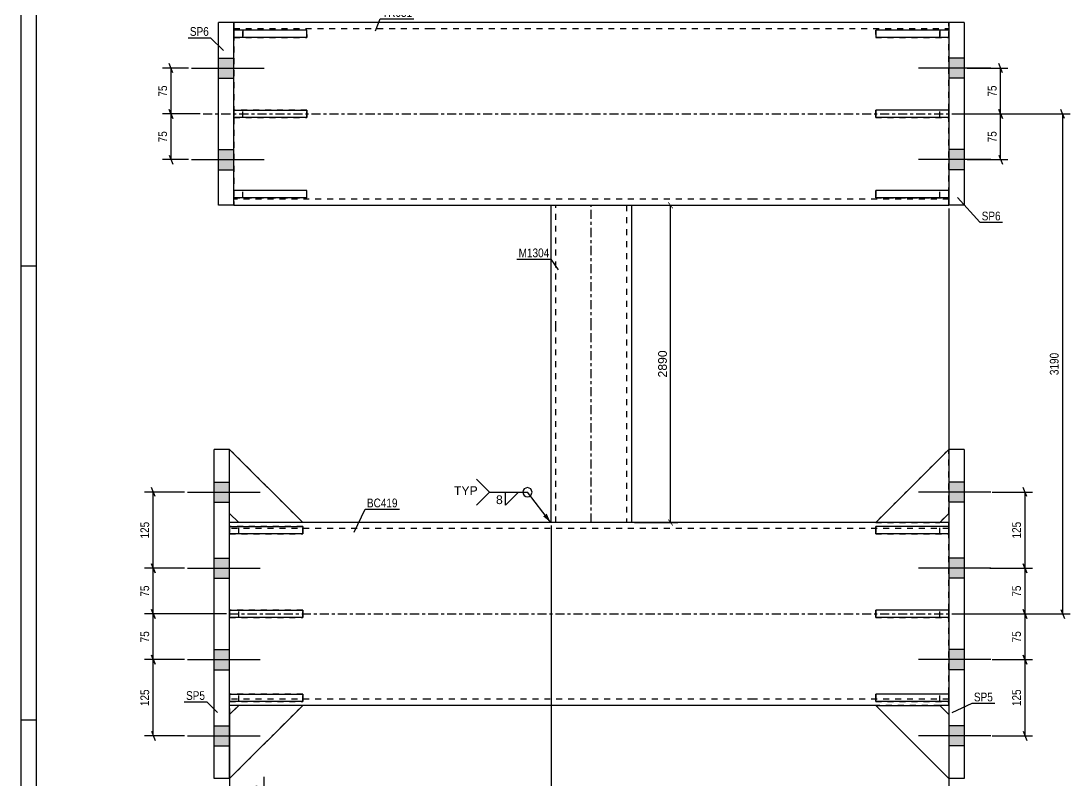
# Model space of a CAD drawing. Header units: millimetres. Extents: x 0 to 841, y 0 to 594.
# Drawn here: x 0 to 344.1, y 129.4 to 378.5 of the extents above; entities that cross this region are included whole.
import ezdxf

# ---------------------------------------------------------------- set-up
doc = ezdxf.new("R2010")
doc.units = ezdxf.units.MM
doc.linetypes.add('DXK_LINE_DOT2', pattern=[3.9198, 1.9599, -1.9599])
doc.linetypes.add('DXK_LINE_DOT3', pattern=[5.9187, 2.979, -0.9799, 0.9799, -0.9799])
doc.styles.add('Arial', font='ARIAL.TTF', dxfattribs={"height": 0.2})
doc.styles.add('Arial Narrow', font='ARIALN.TTF', dxfattribs={"height": 0.2})

# ---------------------------------------------------------------- blocks, each defined once
blk = doc.blocks.new('Unknown-122566842-1134')
at = {"color": 5, "linetype": 'Continuous'}
for p, q in [((0, 594), (0, 0)), ((5, 589), (5, 5)), ((5, 298), (0, 298)), ((5, 149), (0, 149))]:
    blk.add_line(p, q, dxfattribs=at)
blk = doc.blocks.new('Part-122566842-2838 - 2769')
at = {"color": 2, "linetype": 'Continuous'}
for p, q in [((309.39, 377.98), (304.39, 377.98)), ((304.39, 377.98), (304.39, 317.98)), ((309.39, 377.98), (309.39, 317.98)), ((309.39, 317.98), (304.39, 317.98))]:
    blk.add_line(p, q, dxfattribs=at)
blk = doc.blocks.new('Part-122566842-2773 - 2769')
at = {"color": 7, "linetype": 'DXK_LINE_DOT2'}
for p, q in [((93.79, 349.18), (69.79, 349.18)), ((69.79, 349.18), (69.79, 346.78)), ((72.79, 346.78), (72.79, 349.18)), ((93.79, 346.78), (93.79, 349.18)), ((69.79, 346.78), (93.79, 346.78))]:
    blk.add_line(p, q, dxfattribs=at)
blk = doc.blocks.new('Part-122566842-2771 - 2769')
at = {"color": 2, "linetype": 'Continuous'}
for p, q in [((93.79, 375.48), (69.79, 375.48)), ((69.79, 375.48), (69.79, 373.08)), ((93.79, 373.99), (93.79, 375.48)), ((93.79, 373.08), (69.79, 373.08)), ((93.79, 373.98), (93.79, 373.08))]:
    blk.add_line(p, q, dxfattribs=at)
at = {"color": 7, "linetype": 'DXK_LINE_DOT2'}
for p, q in [((72.79, 373.08), (72.79, 375.48)), ((93.79, 373.99), (93.79, 373.98))]:
    blk.add_line(p, q, dxfattribs=at)
blk = doc.blocks.new('Part-122566842-2843 - 2769')
at = {"color": 2, "linetype": 'Continuous'}
for p, q in [((309.39, 237.88), (304.39, 237.88)), ((304.39, 237.88), (304.39, 129.88)), ((309.39, 237.88), (309.39, 129.88)), ((309.39, 129.88), (304.39, 129.88))]:
    blk.add_line(p, q, dxfattribs=at)
blk = doc.blocks.new('Part-122566842-2780 - 2769')
at = {"color": 2, "linetype": 'Continuous'}
for p, q in [((133.79, 377.98), (69.79, 377.98)), ((240.29, 377.98), (133.89, 377.98)), ((304.39, 377.98), (240.39, 377.98)), ((69.79, 317.98), (133.79, 317.98)), ((133.89, 317.98), (240.29, 317.98)), ((240.39, 317.98), (304.39, 317.98))]:
    blk.add_line(p, q, dxfattribs=at)
at = {"color": 7, "linetype": 'DXK_LINE_DOT2'}
for p, q in [((69.79, 377.98), (69.79, 317.98)), ((69.79, 375.98), (133.79, 375.98)), ((133.89, 375.98), (240.29, 375.98)), ((240.39, 375.98), (304.39, 375.98)), ((304.39, 317.98), (304.39, 377.98)), ((133.79, 319.98), (69.79, 319.98)), ((240.29, 319.98), (133.89, 319.98)), ((304.39, 319.98), (240.39, 319.98))]:
    blk.add_line(p, q, dxfattribs=at)
at = {"color": 7, "linetype": 'DXK_LINE_DOT3'}
for p, q in [((59.79, 347.98), (133.79, 347.98)), ((133.89, 347.98), (240.29, 347.98)), ((240.39, 347.98), (314.39, 347.98))]:
    blk.add_line(p, q, dxfattribs=at)
blk = doc.blocks.new('Part-122566842-2772 - 2769')
at = {"color": 2, "linetype": 'Continuous'}
for p, q in [((69.79, 320.48), (69.79, 322.88)), ((93.79, 322.88), (69.79, 322.88)), ((93.79, 320.48), (69.79, 320.48)), ((93.79, 321.98), (93.79, 322.88)), ((93.79, 320.48), (93.79, 321.97))]:
    blk.add_line(p, q, dxfattribs=at)
at = {"color": 7, "linetype": 'DXK_LINE_DOT2'}
for p, q in [((72.79, 320.48), (72.79, 322.88)), ((93.79, 321.97), (93.79, 321.98))]:
    blk.add_line(p, q, dxfattribs=at)
blk = doc.blocks.new('Part-122566842-2774 - 2769')
at = {"color": 7, "linetype": 'DXK_LINE_DOT2'}
for p, q in [((93.79, 375.48), (69.79, 375.48)), ((69.79, 375.48), (69.79, 373.08)), ((72.79, 375.48), (72.79, 373.08)), ((93.79, 373.08), (93.79, 375.48)), ((69.79, 373.08), (93.79, 373.08))]:
    blk.add_line(p, q, dxfattribs=at)
blk = doc.blocks.new('Part-122566842-2775 - 2769')
at = {"color": 7, "linetype": 'DXK_LINE_DOT2'}
for p, q in [((93.79, 322.88), (69.79, 322.88)), ((69.79, 322.88), (69.79, 320.48)), ((69.79, 320.48), (93.79, 320.48)), ((72.79, 320.48), (72.79, 322.88)), ((93.79, 320.48), (93.79, 322.88))]:
    blk.add_line(p, q, dxfattribs=at)
blk = doc.blocks.new('Part-122566842-2855 - 2769')
at = {"color": 7, "linetype": 'DXK_LINE_DOT2'}
for p, q in [((304.39, 237.88), (280.39, 213.88)), ((304.39, 216.88), (304.39, 237.88)), ((301.39, 213.88), (304.39, 216.88)), ((280.39, 213.88), (301.39, 213.88))]:
    blk.add_line(p, q, dxfattribs=at)
blk = doc.blocks.new('Part-122566842-2785 - 2769')
at = {"color": 2, "linetype": 'Continuous'}
for p, q in [((71.44, 213.88), (68.43, 213.88)), ((133.79, 213.88), (92.44, 213.88)), ((240.29, 213.88), (133.89, 213.88)), ((280.39, 213.88), (240.39, 213.88)), ((304.39, 213.88), (301.39, 213.88)), ((71.44, 153.88), (68.43, 153.88)), ((133.79, 153.88), (92.44, 153.88)), ((240.29, 153.88), (133.89, 153.88)), ((280.39, 153.88), (240.39, 153.88)), ((304.39, 153.88), (301.39, 153.88))]:
    blk.add_line(p, q, dxfattribs=at)
at = {"color": 7, "linetype": 'DXK_LINE_DOT2'}
for p, q in [((68.43, 153.88), (68.43, 213.88)), ((92.44, 213.88), (71.44, 213.88)), ((301.39, 213.88), (280.39, 213.88)), ((304.39, 153.88), (304.39, 213.88)), ((133.79, 211.88), (68.43, 211.88)), ((240.29, 211.88), (133.89, 211.88)), ((304.39, 211.88), (240.39, 211.88)), ((133.79, 155.88), (68.43, 155.88)), ((240.29, 155.88), (133.89, 155.88)), ((304.39, 155.88), (240.39, 155.88)), ((92.44, 153.88), (71.44, 153.88)), ((301.39, 153.88), (280.39, 153.88))]:
    blk.add_line(p, q, dxfattribs=at)
at = {"color": 7, "linetype": 'DXK_LINE_DOT3'}
for p, q in [((68.43, 183.88), (133.79, 183.88)), ((133.89, 183.88), (240.29, 183.88)), ((240.39, 183.88), (304.39, 183.88))]:
    blk.add_line(p, q, dxfattribs=at)
blk = doc.blocks.new('Part-122566842-2857 - 2769')
at = {"color": 7, "linetype": 'DXK_LINE_DOT2'}
for p, q in [((71.44, 153.88), (68.44, 150.88)), ((68.44, 129.88), (92.44, 153.88)), ((92.44, 153.88), (71.44, 153.88)), ((68.44, 150.88), (68.44, 129.88))]:
    blk.add_line(p, q, dxfattribs=at)
blk = doc.blocks.new('Bolt-122566842-2786 - 2769')
at = {"linetype": 'Continuous'}
for points in [[(304.39, 227.18), (304.39, 220.58), (309.39, 220.58), (309.39, 227.18)], [(304.39, 227.18), (304.39, 220.58), (309.39, 220.58), (309.39, 227.18)], [(304.39, 227.18), (304.39, 220.58), (309.39, 220.58), (309.39, 227.18)], [(304.39, 202.18), (304.39, 195.58), (309.39, 195.58), (309.39, 202.18)], [(304.39, 202.18), (304.39, 195.58), (309.39, 195.58), (309.39, 202.18)], [(304.39, 172.18), (304.39, 165.58), (309.39, 165.58), (309.39, 172.18)], [(304.39, 172.18), (304.39, 165.58), (309.39, 165.58), (309.39, 172.18)], [(304.39, 147.18), (304.39, 140.58), (309.39, 140.58), (309.39, 147.18)], [(304.39, 147.18), (304.39, 140.58), (309.39, 140.58), (309.39, 147.18)], [(304.39, 147.18), (304.39, 140.58), (309.39, 140.58), (309.39, 147.18)]]:
    blk.add_hatch(color=1, dxfattribs=at).paths.add_polyline_path(points)
at = {"color": 1, "linetype": 'Continuous'}
for p, q in [((309.39, 227.18), (304.39, 227.18)), ((309.39, 227.18), (304.39, 227.18)), ((309.39, 227.18), (304.39, 227.18)), ((318.19, 223.88), (294.39, 223.88)), ((318.19, 223.88), (294.39, 223.88)), ((318.19, 223.88), (294.39, 223.88)), ((309.39, 220.58), (304.39, 220.58)), ((309.39, 220.58), (304.39, 220.58)), ((309.39, 220.58), (304.39, 220.58)), ((309.39, 202.18), (304.39, 202.18)), ((309.39, 202.18), (304.39, 202.18)), ((318.19, 198.88), (294.39, 198.88)), ((318.19, 198.88), (294.39, 198.88)), ((309.39, 195.58), (304.39, 195.58)), ((309.39, 195.58), (304.39, 195.58)), ((309.39, 172.18), (304.39, 172.18)), ((309.39, 172.18), (304.39, 172.18)), ((318.19, 168.88), (294.39, 168.88)), ((318.19, 168.88), (294.39, 168.88)), ((309.39, 165.58), (304.39, 165.58)), ((309.39, 165.58), (304.39, 165.58)), ((309.39, 147.18), (304.39, 147.18)), ((309.39, 147.18), (304.39, 147.18)), ((309.39, 147.18), (304.39, 147.18)), ((318.19, 143.88), (294.39, 143.88)), ((318.19, 143.88), (294.39, 143.88)), ((318.19, 143.88), (294.39, 143.88)), ((309.39, 140.58), (304.39, 140.58)), ((309.39, 140.58), (304.39, 140.58)), ((309.39, 140.58), (304.39, 140.58))]:
    blk.add_line(p, q, dxfattribs=at)
blk = doc.blocks.new('Part-122566842-2852 - 2769')
at = {"color": 7, "linetype": 'DXK_LINE_DOT2'}
for p, q in [((304.39, 157.58), (280.39, 157.58)), ((280.39, 157.58), (280.39, 155.18)), ((280.39, 155.18), (304.39, 155.18)), ((301.39, 155.18), (301.39, 157.58)), ((304.39, 155.18), (304.39, 157.58))]:
    blk.add_line(p, q, dxfattribs=at)
blk = doc.blocks.new('Bolt-122566842-2787 - 2769')
at = {"linetype": 'Continuous'}
for points in [[(304.39, 366.28), (304.39, 359.68), (309.39, 359.68), (309.39, 366.28)], [(304.39, 366.28), (304.39, 359.68), (309.39, 359.68), (309.39, 366.28)], [(304.39, 336.28), (304.39, 329.68), (309.39, 329.68), (309.39, 336.28)], [(304.39, 336.28), (304.39, 329.68), (309.39, 329.68), (309.39, 336.28)]]:
    blk.add_hatch(color=1, dxfattribs=at).paths.add_polyline_path(points)
at = {"color": 1, "linetype": 'Continuous'}
for p, q in [((309.39, 366.28), (304.39, 366.28)), ((309.39, 366.28), (304.39, 366.28)), ((318.19, 362.98), (294.39, 362.98)), ((318.19, 362.98), (294.39, 362.98)), ((309.39, 359.68), (304.39, 359.68)), ((309.39, 359.68), (304.39, 359.68)), ((309.39, 336.28), (304.39, 336.28)), ((309.39, 336.28), (304.39, 336.28)), ((318.19, 332.98), (294.39, 332.98)), ((318.19, 332.98), (294.39, 332.98)), ((309.39, 329.68), (304.39, 329.68)), ((309.39, 329.68), (304.39, 329.68))]:
    blk.add_line(p, q, dxfattribs=at)
blk = doc.blocks.new('Part-122566842-2851 - 2769')
at = {"color": 7, "linetype": 'DXK_LINE_DOT2'}
for p, q in [((304.39, 212.58), (280.39, 212.58)), ((280.39, 212.58), (280.39, 210.18)), ((280.39, 210.18), (304.39, 210.18)), ((301.39, 210.18), (301.39, 212.58)), ((304.39, 210.18), (304.39, 212.58))]:
    blk.add_line(p, q, dxfattribs=at)
blk = doc.blocks.new('Bolt-122566842-2788 - 2769')
at = {"linetype": 'Continuous'}
for points in [[(63.43, 227.18), (63.43, 220.58), (68.43, 220.58), (68.43, 227.18)], [(63.43, 227.18), (63.43, 220.58), (68.43, 220.58), (68.43, 227.18)], [(63.43, 227.18), (63.43, 220.58), (68.43, 220.58), (68.43, 227.18)], [(63.43, 202.18), (63.43, 195.58), (68.43, 195.58), (68.43, 202.18)], [(63.43, 202.18), (63.43, 195.58), (68.43, 195.58), (68.43, 202.18)], [(63.43, 172.18), (63.43, 165.58), (68.43, 165.58), (68.43, 172.18)], [(63.43, 172.18), (63.43, 165.58), (68.43, 165.58), (68.43, 172.18)], [(63.43, 147.18), (63.43, 140.58), (68.43, 140.58), (68.43, 147.18)], [(63.43, 147.18), (63.43, 140.58), (68.43, 140.58), (68.43, 147.18)], [(63.43, 147.18), (63.43, 140.58), (68.43, 140.58), (68.43, 147.18)]]:
    blk.add_hatch(color=1, dxfattribs=at).paths.add_polyline_path(points)
at = {"color": 1, "linetype": 'Continuous'}
for p, q in [((63.43, 227.18), (68.43, 227.18)), ((63.43, 227.18), (68.43, 227.18)), ((63.43, 227.18), (68.43, 227.18)), ((54.63, 223.88), (78.43, 223.88)), ((54.63, 223.88), (78.43, 223.88)), ((54.63, 223.88), (78.43, 223.88)), ((63.43, 220.58), (68.43, 220.58)), ((63.43, 220.58), (68.43, 220.58)), ((63.43, 220.58), (68.43, 220.58)), ((63.43, 202.18), (68.43, 202.18)), ((63.43, 202.18), (68.43, 202.18)), ((54.63, 198.88), (78.43, 198.88)), ((54.63, 198.88), (78.43, 198.88)), ((63.43, 195.58), (68.43, 195.58)), ((63.43, 195.58), (68.43, 195.58)), ((63.43, 172.18), (68.43, 172.18)), ((63.43, 172.18), (68.43, 172.18)), ((54.63, 168.88), (78.43, 168.88)), ((54.63, 168.88), (78.43, 168.88)), ((63.43, 165.58), (68.43, 165.58)), ((63.43, 165.58), (68.43, 165.58)), ((63.43, 147.18), (68.43, 147.18)), ((63.43, 147.18), (68.43, 147.18)), ((63.43, 147.18), (68.43, 147.18)), ((54.63, 143.88), (78.43, 143.88)), ((54.63, 143.88), (78.43, 143.88)), ((54.63, 143.88), (78.43, 143.88)), ((63.43, 140.58), (68.43, 140.58)), ((63.43, 140.58), (68.43, 140.58)), ((63.43, 140.58), (68.43, 140.58))]:
    blk.add_line(p, q, dxfattribs=at)
blk = doc.blocks.new('Bolt-122566842-2789 - 2769')
at = {"linetype": 'Continuous'}
for points in [[(64.79, 366.28), (64.79, 359.68), (69.79, 359.68), (69.79, 366.28)], [(64.79, 366.28), (64.79, 359.68), (69.79, 359.68), (69.79, 366.28)], [(64.79, 336.28), (64.79, 329.68), (69.79, 329.68), (69.79, 336.28)], [(64.79, 336.28), (64.79, 329.68), (69.79, 329.68), (69.79, 336.28)]]:
    blk.add_hatch(color=1, dxfattribs=at).paths.add_polyline_path(points)
at = {"color": 1, "linetype": 'Continuous'}
for p, q in [((64.79, 366.28), (69.79, 366.28)), ((64.79, 366.28), (69.79, 366.28)), ((55.99, 362.98), (79.79, 362.98)), ((55.99, 362.98), (79.79, 362.98)), ((64.79, 359.68), (69.79, 359.68)), ((64.79, 359.68), (69.79, 359.68)), ((64.79, 336.28), (69.79, 336.28)), ((64.79, 336.28), (69.79, 336.28)), ((55.99, 332.98), (79.79, 332.98)), ((55.99, 332.98), (79.79, 332.98)), ((64.79, 329.68), (69.79, 329.68)), ((64.79, 329.68), (69.79, 329.68))]:
    blk.add_line(p, q, dxfattribs=at)
blk = doc.blocks.new('Part-122566842-2848 - 2769')
at = {"color": 2, "linetype": 'Continuous'}
for p, q in [((173.89, 277.98), (173.89, 317.98)), ((200.29, 317.98), (200.29, 277.98)), ((173.89, 213.88), (173.89, 277.88)), ((200.29, 277.88), (200.29, 213.88))]:
    blk.add_line(p, q, dxfattribs=at)
at = {"color": 7, "linetype": 'DXK_LINE_DOT2'}
for p, q in [((173.89, 317.98), (200.29, 317.98)), ((175.49, 277.98), (175.49, 317.98)), ((198.69, 317.98), (198.69, 277.98)), ((175.49, 213.88), (175.49, 277.88)), ((198.69, 277.88), (198.69, 213.88)), ((200.29, 213.88), (173.89, 213.88))]:
    blk.add_line(p, q, dxfattribs=at)
at = {"color": 7, "linetype": 'DXK_LINE_DOT3'}
for p, q in [((187.09, 277.98), (187.09, 317.98)), ((187.09, 213.88), (187.09, 277.88))]:
    blk.add_line(p, q, dxfattribs=at)
blk = doc.blocks.new('Part-122566842-2817 - 2769')
at = {"color": 7, "linetype": 'DXK_LINE_DOT2'}
for p, q in [((92.44, 157.58), (68.44, 157.58)), ((68.44, 157.58), (68.44, 155.18)), ((68.44, 155.18), (92.44, 155.18)), ((71.44, 155.18), (71.44, 157.58)), ((92.44, 155.18), (92.44, 157.58))]:
    blk.add_line(p, q, dxfattribs=at)
blk = doc.blocks.new('Part-122566842-2810 - 2769')
at = {"color": 2, "linetype": 'Continuous'}
for p, q in [((69.79, 346.78), (69.79, 349.18)), ((69.79, 349.18), (93.79, 349.18)), ((93.79, 349.18), (93.79, 346.78)), ((93.79, 346.78), (69.79, 346.78))]:
    blk.add_line(p, q, dxfattribs=at)
at = {"color": 7, "linetype": 'DXK_LINE_DOT2'}
blk.add_line((72.79, 346.78), (72.79, 349.18), dxfattribs=at)
blk = doc.blocks.new('Part-122566842-2811 - 2769')
at = {"color": 7, "linetype": 'DXK_LINE_DOT2'}
for p, q in [((304.39, 322.88), (280.39, 322.88)), ((280.39, 322.88), (280.39, 320.48)), ((280.39, 320.48), (304.39, 320.48)), ((301.39, 320.48), (301.39, 322.88)), ((304.39, 320.48), (304.39, 322.88))]:
    blk.add_line(p, q, dxfattribs=at)
blk = doc.blocks.new('Part-122566842-2812 - 2769')
at = {"color": 7, "linetype": 'DXK_LINE_DOT2'}
for p, q in [((304.39, 375.48), (280.39, 375.48)), ((280.39, 375.48), (280.39, 373.08)), ((301.39, 375.48), (301.39, 373.08)), ((304.39, 373.08), (304.39, 375.48)), ((280.39, 373.08), (304.39, 373.08))]:
    blk.add_line(p, q, dxfattribs=at)
blk = doc.blocks.new('Part-122566842-2813 - 2769')
at = {"color": 7, "linetype": 'DXK_LINE_DOT2'}
for p, q in [((304.39, 349.18), (280.39, 349.18)), ((280.39, 349.18), (280.39, 346.78)), ((301.39, 346.78), (301.39, 349.18)), ((304.39, 346.78), (304.39, 349.18)), ((280.39, 346.78), (304.39, 346.78))]:
    blk.add_line(p, q, dxfattribs=at)
blk = doc.blocks.new('Part-122566842-2821 - 2769')
at = {"color": 2, "linetype": 'Continuous'}
for p, q in [((68.44, 210.18), (68.44, 212.58)), ((68.44, 212.58), (92.44, 212.58)), ((92.44, 210.18), (68.44, 210.18)), ((92.44, 212.58), (92.44, 210.18))]:
    blk.add_line(p, q, dxfattribs=at)
at = {"color": 7, "linetype": 'DXK_LINE_DOT2'}
blk.add_line((71.44, 210.18), (71.44, 212.58), dxfattribs=at)
blk = doc.blocks.new('Part-122566842-2814 - 2769')
at = {"color": 2, "linetype": 'Continuous'}
for p, q in [((280.39, 321.98), (280.39, 322.88)), ((304.39, 322.88), (280.39, 322.88)), ((280.39, 320.48), (280.39, 321.97)), ((304.39, 320.48), (280.39, 320.48)), ((304.39, 320.48), (304.39, 322.88))]:
    blk.add_line(p, q, dxfattribs=at)
at = {"color": 7, "linetype": 'DXK_LINE_DOT2'}
for p, q in [((280.39, 321.97), (280.39, 321.98)), ((301.39, 320.48), (301.39, 322.88)), ((304.39, 322.88), (304.39, 322.88)), ((304.39, 322.88), (304.39, 322.88)), ((304.39, 320.48), (304.39, 320.48)), ((304.39, 320.48), (304.39, 320.48))]:
    blk.add_line(p, q, dxfattribs=at)
blk = doc.blocks.new('Part-122566842-2815 - 2769')
at = {"color": 2, "linetype": 'Continuous'}
for p, q in [((280.39, 373.99), (280.39, 375.48)), ((304.39, 375.48), (280.39, 375.48)), ((304.39, 375.48), (304.39, 373.08)), ((280.39, 373.98), (280.39, 373.08)), ((304.39, 373.08), (280.39, 373.08))]:
    blk.add_line(p, q, dxfattribs=at)
at = {"color": 7, "linetype": 'DXK_LINE_DOT2'}
for p, q in [((301.39, 373.08), (301.39, 375.48)), ((304.39, 375.48), (304.39, 375.48)), ((304.39, 375.48), (304.39, 375.48)), ((280.39, 373.99), (280.39, 373.98)), ((304.39, 373.08), (304.39, 373.08)), ((304.39, 373.08), (304.39, 373.08))]:
    blk.add_line(p, q, dxfattribs=at)
blk = doc.blocks.new('Part-122566842-2816 - 2769')
at = {"color": 2, "linetype": 'Continuous'}
for p, q in [((280.39, 346.78), (280.39, 349.18)), ((304.39, 349.18), (280.39, 349.18)), ((304.39, 346.78), (304.39, 349.18)), ((304.39, 346.78), (280.39, 346.78))]:
    blk.add_line(p, q, dxfattribs=at)
at = {"color": 7, "linetype": 'DXK_LINE_DOT2'}
for p, q in [((301.39, 346.78), (301.39, 349.18)), ((304.39, 349.18), (304.39, 349.18)), ((304.39, 349.18), (304.39, 349.18)), ((304.39, 346.78), (304.39, 346.78)), ((304.39, 346.78), (304.39, 346.78))]:
    blk.add_line(p, q, dxfattribs=at)
blk = doc.blocks.new('Part-122566842-2818 - 2769')
at = {"color": 7, "linetype": 'DXK_LINE_DOT2'}
for p, q in [((92.44, 212.58), (68.44, 212.58)), ((68.44, 212.58), (68.44, 210.18)), ((68.44, 210.18), (92.44, 210.18)), ((71.44, 210.18), (71.44, 212.58)), ((92.44, 210.18), (92.44, 212.58))]:
    blk.add_line(p, q, dxfattribs=at)
blk = doc.blocks.new('Part-122566842-2819 - 2769')
at = {"color": 7, "linetype": 'DXK_LINE_DOT2'}
for p, q in [((92.44, 185.08), (68.44, 185.08)), ((68.44, 185.08), (68.44, 182.68)), ((68.44, 182.68), (92.44, 182.68)), ((71.44, 182.68), (71.44, 185.08)), ((92.44, 182.68), (92.44, 185.08))]:
    blk.add_line(p, q, dxfattribs=at)
blk = doc.blocks.new('Part-122566842-2820 - 2769')
at = {"color": 2, "linetype": 'Continuous'}
for p, q in [((68.44, 155.18), (68.44, 157.58)), ((68.44, 157.58), (92.44, 157.58)), ((92.44, 155.18), (68.44, 155.18)), ((92.44, 157.58), (92.44, 155.18))]:
    blk.add_line(p, q, dxfattribs=at)
at = {"color": 7, "linetype": 'DXK_LINE_DOT2'}
blk.add_line((71.44, 155.18), (71.44, 157.58), dxfattribs=at)
blk = doc.blocks.new('Part-122566842-2822 - 2769')
at = {"color": 2, "linetype": 'Continuous'}
for p, q in [((280.39, 210.18), (280.39, 212.58)), ((304.39, 212.58), (280.39, 212.58)), ((304.39, 210.18), (280.39, 210.18)), ((304.39, 210.18), (304.39, 212.58))]:
    blk.add_line(p, q, dxfattribs=at)
at = {"color": 7, "linetype": 'DXK_LINE_DOT2'}
for p, q in [((301.39, 210.18), (301.39, 212.58)), ((304.39, 212.58), (304.39, 212.58)), ((304.39, 212.58), (304.39, 212.58)), ((304.39, 210.18), (304.39, 210.18)), ((304.39, 210.18), (304.39, 210.18))]:
    blk.add_line(p, q, dxfattribs=at)
blk = doc.blocks.new('Part-122566842-2823 - 2769')
at = {"color": 2, "linetype": 'Continuous'}
for p, q in [((280.39, 182.68), (280.39, 185.08)), ((304.39, 185.08), (280.39, 185.08)), ((304.39, 182.68), (280.39, 182.68)), ((304.39, 182.68), (304.39, 185.08))]:
    blk.add_line(p, q, dxfattribs=at)
at = {"color": 7, "linetype": 'DXK_LINE_DOT2'}
for p, q in [((301.39, 182.68), (301.39, 185.08)), ((304.39, 185.08), (304.39, 185.08)), ((304.39, 185.08), (304.39, 185.08)), ((304.39, 182.68), (304.39, 182.68)), ((304.39, 182.68), (304.39, 182.68))]:
    blk.add_line(p, q, dxfattribs=at)
blk = doc.blocks.new('Part-122566842-2828 - 2769')
at = {"color": 2, "linetype": 'Continuous'}
for p, q in [((64.79, 317.98), (64.79, 377.98)), ((69.79, 377.98), (64.79, 377.98)), ((69.79, 317.98), (69.79, 377.98)), ((69.79, 317.98), (64.79, 317.98))]:
    blk.add_line(p, q, dxfattribs=at)
blk = doc.blocks.new('Part-122566842-2833 - 2769')
at = {"color": 2, "linetype": 'Continuous'}
for p, q in [((63.43, 129.88), (63.43, 237.88)), ((68.43, 237.88), (63.43, 237.88)), ((68.43, 129.88), (68.43, 237.88)), ((68.43, 129.88), (63.43, 129.88))]:
    blk.add_line(p, q, dxfattribs=at)
blk = doc.blocks.new('Part-122566842-2849 - 2769')
at = {"color": 2, "linetype": 'Continuous'}
for p, q in [((280.39, 155.18), (280.39, 157.58)), ((304.39, 157.58), (280.39, 157.58)), ((304.39, 155.18), (280.39, 155.18)), ((304.39, 155.18), (304.39, 157.58))]:
    blk.add_line(p, q, dxfattribs=at)
at = {"color": 7, "linetype": 'DXK_LINE_DOT2'}
for p, q in [((301.39, 155.18), (301.39, 157.58)), ((304.39, 157.58), (304.39, 157.58)), ((304.39, 157.58), (304.39, 157.58)), ((304.39, 155.18), (304.39, 155.18)), ((304.39, 155.18), (304.39, 155.18))]:
    blk.add_line(p, q, dxfattribs=at)
blk = doc.blocks.new('Part-122566842-2850 - 2769')
at = {"color": 7, "linetype": 'DXK_LINE_DOT2'}
for p, q in [((304.39, 185.08), (280.39, 185.08)), ((280.39, 185.08), (280.39, 182.68)), ((280.39, 182.68), (304.39, 182.68)), ((301.39, 182.68), (301.39, 185.08)), ((304.39, 182.68), (304.39, 185.08))]:
    blk.add_line(p, q, dxfattribs=at)
blk = doc.blocks.new('Part-122566842-2853 - 2769')
at = {"color": 7, "linetype": 'DXK_LINE_DOT2'}
for p, q in [((280.39, 153.88), (301.39, 153.88)), ((304.39, 129.88), (280.39, 153.88)), ((301.39, 153.88), (304.39, 150.88)), ((304.39, 150.88), (304.39, 129.88))]:
    blk.add_line(p, q, dxfattribs=at)
blk = doc.blocks.new('Part-122566842-2854 - 2769')
at = {"color": 2, "linetype": 'Continuous'}
for p, q in [((280.39, 153.88), (301.39, 153.88)), ((304.39, 129.88), (280.39, 153.88)), ((301.39, 153.88), (304.39, 150.88))]:
    blk.add_line(p, q, dxfattribs=at)
at = {"color": 7, "linetype": 'DXK_LINE_DOT2'}
for p, q in [((304.39, 150.88), (304.39, 150.88)), ((304.39, 150.88), (304.39, 129.88)), ((304.39, 129.88), (304.39, 129.88))]:
    blk.add_line(p, q, dxfattribs=at)
blk = doc.blocks.new('Part-122566842-2856 - 2769')
at = {"color": 2, "linetype": 'Continuous'}
for p, q in [((304.39, 237.88), (280.39, 213.88)), ((304.39, 216.88), (301.39, 213.88)), ((301.39, 213.88), (280.39, 213.88))]:
    blk.add_line(p, q, dxfattribs=at)
at = {"color": 7, "linetype": 'DXK_LINE_DOT2'}
for p, q in [((304.39, 216.88), (304.39, 237.88)), ((304.39, 237.88), (304.39, 237.88)), ((304.39, 237.88), (304.39, 237.88)), ((304.39, 216.88), (304.39, 216.88)), ((304.39, 216.88), (304.39, 216.88))]:
    blk.add_line(p, q, dxfattribs=at)
blk = doc.blocks.new('Part-122566842-2858 - 2769')
at = {"color": 2, "linetype": 'Continuous'}
for p, q in [((71.44, 153.88), (68.44, 150.88)), ((68.44, 129.88), (92.44, 153.88)), ((92.44, 153.88), (71.44, 153.88)), ((68.44, 150.88), (68.44, 129.88))]:
    blk.add_line(p, q, dxfattribs=at)
blk = doc.blocks.new('Part-122566842-2859 - 2769')
at = {"color": 7, "linetype": 'DXK_LINE_DOT2'}
for p, q in [((68.44, 216.88), (68.44, 237.88)), ((68.44, 237.88), (92.44, 213.88)), ((71.44, 213.88), (68.44, 216.88)), ((92.44, 213.88), (71.44, 213.88))]:
    blk.add_line(p, q, dxfattribs=at)
blk = doc.blocks.new('Part-122566842-2860 - 2769')
at = {"color": 2, "linetype": 'Continuous'}
for p, q in [((68.44, 216.88), (68.44, 237.88)), ((68.44, 237.88), (92.44, 213.88)), ((71.44, 213.88), (68.44, 216.88)), ((92.44, 213.88), (71.44, 213.88))]:
    blk.add_line(p, q, dxfattribs=at)
blk = doc.blocks.new('Part-122566842-2861 - 2769')
at = {"color": 2, "linetype": 'Continuous'}
for p, q in [((68.44, 182.68), (68.44, 185.08)), ((68.44, 185.08), (92.44, 185.08)), ((92.44, 182.68), (68.44, 182.68)), ((92.44, 185.08), (92.44, 182.68))]:
    blk.add_line(p, q, dxfattribs=at)
at = {"color": 7, "linetype": 'DXK_LINE_DOT2'}
blk.add_line((71.44, 182.68), (71.44, 185.08), dxfattribs=at)
blk = doc.blocks.new('StraightDimension-122566842-5399 - 2769')
at = {"color": 7, "linetype": 'Continuous'}
for p, q in [((318.56, 223.88), (331.79, 223.88)), ((329.99, 222.38), (328.79, 225.38)), ((329.39, 198.88), (329.39, 223.88)), ((328.79, 200.38), (329.99, 197.38)), ((317.87, 198.88), (331.79, 198.88))]:
    blk.add_line(p, q, dxfattribs=at)
at = {"color": 0}
blk.add_wipeout([(328.64, 214.72), (324.44, 214.72), (324.44, 208.04), (328.64, 208.04)], dxfattribs=at)
at = {"color": 3, "style": 'Arial Narrow'}
blk.add_text('125', height=2.863, rotation=90.0002, dxfattribs=at).set_placement((328.04, 208.64))
blk = doc.blocks.new('StraightDimension-122566842-3124 - 2769')
at = {"color": 7, "linetype": 'Continuous'}
for p, q in [((305.39, 347.98), (344.14, 347.98)), ((342.34, 346.48), (341.14, 349.48)), ((341.74, 183.88), (341.74, 347.98)), ((305.39, 183.88), (344.14, 183.88)), ((341.14, 185.38), (342.34, 182.38))]:
    blk.add_line(p, q, dxfattribs=at)
at = {"color": 0}
blk.add_wipeout([(340.99, 270.18), (336.79, 270.18), (336.79, 261.67), (340.99, 261.67)], dxfattribs=at)
at = {"color": 3, "style": 'Arial Narrow'}
blk.add_text('3190', height=2.863, rotation=90.0002, dxfattribs=at).set_placement((340.39, 262.27))
blk = doc.blocks.new('StraightDimension-122566842-3114 - 2769')
at = {"color": 7, "linetype": 'Continuous'}
for p, q in [((305.39, 347.98), (323.79, 347.98)), ((321.99, 346.48), (320.79, 349.48)), ((321.39, 332.98), (321.39, 347.98)), ((320.79, 334.48), (321.99, 331.48)), ((310.39, 332.98), (323.79, 332.98))]:
    blk.add_line(p, q, dxfattribs=at)
at = {"color": 0}
blk.add_wipeout([(320.64, 342.91), (316.44, 342.91), (316.44, 338.05), (320.64, 338.05)], dxfattribs=at)
at = {"color": 3, "style": 'Arial Narrow'}
blk.add_text('75', height=2.863, rotation=90.0002, dxfattribs=at).set_placement((320.04, 338.65))
blk = doc.blocks.new('StraightDimension-122566842-3105 - 2769')
at = {"color": 7, "linetype": 'Continuous'}
for p, q in [((310.39, 362.98), (323.79, 362.98)), ((321.99, 361.48), (320.79, 364.48)), ((321.39, 347.98), (321.39, 362.98)), ((305.39, 347.98), (323.79, 347.98)), ((320.79, 349.48), (321.99, 346.48))]:
    blk.add_line(p, q, dxfattribs=at)
at = {"color": 0}
blk.add_wipeout([(320.64, 357.91), (316.44, 357.91), (316.44, 353.05), (320.64, 353.05)], dxfattribs=at)
at = {"color": 3, "style": 'Arial Narrow'}
blk.add_text('75', height=2.863, rotation=90.0002, dxfattribs=at).set_placement((320.04, 353.65))
blk = doc.blocks.new('StraightDimension-122566842-3033 - 2769')
at = {"linetype": 'Continuous'}
for points in [[(212.26, 318.88), (212.41, 319.08), (213.91, 317.08), (213.76, 316.88)], [(213.91, 212.98), (213.76, 212.78), (212.26, 214.78), (212.41, 214.98)]]:
    blk.add_hatch(color=7, dxfattribs=at).paths.add_polyline_path(points)
at = {"color": 7, "linetype": 'Continuous'}
for p, q in [((205.29, 317.98), (215.48, 317.98)), ((213.08, 213.88), (213.08, 317.98)), ((201.29, 213.88), (215.48, 213.88))]:
    blk.add_line(p, q, dxfattribs=at)
at = {"color": 0}
blk.add_wipeout([(212.48, 270.98), (208.28, 270.98), (208.28, 260.88), (212.48, 260.88)], dxfattribs=at)
at = {"color": 3, "style": 'Arial'}
blk.add_text('2890', height=2.865, rotation=90.0002, dxfattribs=at).set_placement((211.88, 261.48))
blk = doc.blocks.new('StraightDimension-122566842-4727 - 2769')
at = {"color": 7, "linetype": 'Continuous'}
for p, q in [((304.39, 316.98), (304.39, 104.87)), ((173.89, 212.88), (173.89, 104.87)), ((175.39, 112.67), (172.39, 111.47)), ((173.89, 112.07), (304.39, 112.07)), ((302.89, 111.47), (305.89, 112.67))]:
    blk.add_line(p, q, dxfattribs=at)
at = {"color": 0}
blk.add_wipeout([(242.69, 112.82), (242.69, 116.32), (235.59, 116.32), (235.59, 112.82)], dxfattribs=at)
at = {"color": 0, "linetype": 'Continuous'}
blk.add_wipeout([(303.89, 111.47), (300.39, 111.47), (300.39, 104.37), (303.89, 104.37)], dxfattribs=at)
at = {"color": 3, "style": 'Arial Narrow'}
blk.add_text('2403', height=2.386, dxfattribs=at).set_placement((236.09, 113.32))
at = {"color": 3, "linetype": 'Continuous', "style": 'Arial Narrow'}
blk.add_text('4675', height=2.386, rotation=90.0002, dxfattribs=at).set_placement((303.39, 104.87))
blk = doc.blocks.new('StraightDimension-122566842-4728 - 2769')
at = {"color": 7, "linetype": 'Continuous'}
for p, q in [((173.89, 212.88), (173.89, 104.87)), ((68.44, 152.88), (68.44, 109.44)), ((69.94, 112.67), (66.94, 111.47)), ((68.44, 112.07), (173.89, 112.07)), ((172.39, 111.47), (175.39, 112.67))]:
    blk.add_line(p, q, dxfattribs=at)
at = {"color": 0}
blk.add_wipeout([(124.71, 112.82), (124.71, 116.32), (117.62, 116.32), (117.62, 112.82)], dxfattribs=at)
at = {"color": 0, "linetype": 'Continuous'}
for points in [[(67.94, 111.47), (64.44, 111.47), (64.44, 108.94), (67.94, 108.94)], [(173.39, 111.47), (169.89, 111.47), (169.89, 104.37), (173.39, 104.37)]]:
    blk.add_wipeout(points, dxfattribs=at)
at = {"color": 3, "style": 'Arial Narrow'}
blk.add_text('2271', height=2.386, dxfattribs=at).set_placement((118.12, 113.32))
at = {"color": 3, "linetype": 'Continuous', "style": 'Arial Narrow'}
for s, height, p in [('0', 2.39, (67.44, 109.44)), ('2271', 2.386, (172.89, 104.87))]:
    blk.add_text(s, height=height, rotation=90.0002, dxfattribs=at).set_placement(p)
blk = doc.blocks.new('StraightDimension-122566842-5019 - 2769')
at = {"color": 7, "linetype": 'Continuous'}
for p, q in [((53.63, 223.88), (40.53, 223.88)), ((43.98, 222.38), (42.78, 225.38)), ((43.38, 198.88), (43.38, 223.88)), ((42.78, 200.38), (43.98, 197.38)), ((53.63, 198.88), (40.53, 198.88))]:
    blk.add_line(p, q, dxfattribs=at)
at = {"color": 0}
blk.add_wipeout([(42.63, 214.72), (38.43, 214.72), (38.43, 208.04), (42.63, 208.04)], dxfattribs=at)
at = {"color": 3, "style": 'Arial Narrow'}
blk.add_text('125', height=2.863, rotation=90.0002, dxfattribs=at).set_placement((42.03, 208.64))
blk = doc.blocks.new('StraightDimension-122566842-5020 - 2769')
at = {"color": 7, "linetype": 'Continuous'}
for p, q in [((43.98, 197.38), (42.78, 200.38)), ((53.63, 198.88), (40.53, 198.88)), ((43.38, 183.88), (43.38, 198.88)), ((67.44, 183.88), (40.53, 183.88)), ((42.78, 185.38), (43.98, 182.38))]:
    blk.add_line(p, q, dxfattribs=at)
at = {"color": 0}
blk.add_wipeout([(42.63, 193.81), (38.43, 193.81), (38.43, 188.95), (42.63, 188.95)], dxfattribs=at)
at = {"color": 3, "style": 'Arial Narrow'}
blk.add_text('75', height=2.863, rotation=90.0002, dxfattribs=at).set_placement((42.03, 189.55))
blk = doc.blocks.new('StraightDimension-122566842-5021 - 2769')
at = {"color": 7, "linetype": 'Continuous'}
for p, q in [((67.44, 183.88), (40.53, 183.88)), ((43.98, 182.38), (42.78, 185.38)), ((43.38, 168.88), (43.38, 183.88)), ((53.63, 168.88), (40.53, 168.88)), ((42.78, 170.38), (43.98, 167.38))]:
    blk.add_line(p, q, dxfattribs=at)
at = {"color": 0}
blk.add_wipeout([(42.63, 178.81), (38.43, 178.81), (38.43, 173.95), (42.63, 173.95)], dxfattribs=at)
at = {"color": 3, "style": 'Arial Narrow'}
blk.add_text('75', height=2.863, rotation=90.0002, dxfattribs=at).set_placement((42.03, 174.55))
blk = doc.blocks.new('StraightDimension-122566842-5022 - 2769')
at = {"color": 7, "linetype": 'Continuous'}
for p, q in [((53.63, 168.88), (40.53, 168.88)), ((43.98, 167.38), (42.78, 170.38)), ((43.38, 143.88), (43.38, 168.88)), ((42.78, 145.38), (43.98, 142.38)), ((53.63, 143.88), (40.53, 143.88))]:
    blk.add_line(p, q, dxfattribs=at)
at = {"color": 0}
blk.add_wipeout([(42.63, 159.72), (38.43, 159.72), (38.43, 153.04), (42.63, 153.04)], dxfattribs=at)
at = {"color": 3, "style": 'Arial Narrow'}
blk.add_text('125', height=2.863, rotation=90.0002, dxfattribs=at).set_placement((42.03, 153.64))
blk = doc.blocks.new('StraightDimension-122566842-5400 - 2769')
at = {"color": 7, "linetype": 'Continuous'}
for p, q in [((329.99, 197.38), (328.79, 200.38)), ((317.87, 198.88), (331.79, 198.88)), ((329.39, 183.88), (329.39, 198.88)), ((305.39, 183.88), (331.79, 183.88)), ((328.79, 185.38), (329.99, 182.38))]:
    blk.add_line(p, q, dxfattribs=at)
at = {"color": 0}
blk.add_wipeout([(328.64, 193.81), (324.44, 193.81), (324.44, 188.95), (328.64, 188.95)], dxfattribs=at)
at = {"color": 3, "style": 'Arial Narrow'}
blk.add_text('75', height=2.863, rotation=90.0002, dxfattribs=at).set_placement((328.04, 189.55))
blk = doc.blocks.new('StraightDimension-122566842-5401 - 2769')
at = {"color": 7, "linetype": 'Continuous'}
for p, q in [((305.39, 183.88), (331.79, 183.88)), ((329.99, 182.38), (328.79, 185.38)), ((329.39, 168.88), (329.39, 183.88)), ((318.59, 168.88), (331.79, 168.88)), ((328.79, 170.38), (329.99, 167.38))]:
    blk.add_line(p, q, dxfattribs=at)
at = {"color": 0}
blk.add_wipeout([(328.64, 178.81), (324.44, 178.81), (324.44, 173.95), (328.64, 173.95)], dxfattribs=at)
at = {"color": 3, "style": 'Arial Narrow'}
blk.add_text('75', height=2.863, rotation=90.0002, dxfattribs=at).set_placement((328.04, 174.55))
blk = doc.blocks.new('StraightDimension-122566842-5402 - 2769')
at = {"color": 7, "linetype": 'Continuous'}
for p, q in [((318.59, 168.88), (331.79, 168.88)), ((329.99, 167.38), (328.79, 170.38)), ((329.39, 143.88), (329.39, 168.88)), ((328.79, 145.38), (329.99, 142.38)), ((318.64, 143.88), (331.79, 143.88))]:
    blk.add_line(p, q, dxfattribs=at)
at = {"color": 0}
blk.add_wipeout([(328.64, 159.72), (324.44, 159.72), (324.44, 153.04), (328.64, 153.04)], dxfattribs=at)
at = {"color": 3, "style": 'Arial Narrow'}
blk.add_text('125', height=2.863, rotation=90.0002, dxfattribs=at).set_placement((328.04, 153.64))
blk = doc.blocks.new('StraightDimension-122566842-5471 - 2769')
at = {"color": 7, "linetype": 'Continuous'}
for p, q in [((54.99, 362.98), (46.4, 362.98)), ((49.85, 361.48), (48.65, 364.48)), ((49.25, 347.98), (49.25, 362.98)), ((58.79, 347.98), (46.4, 347.98)), ((48.65, 349.48), (49.85, 346.48))]:
    blk.add_line(p, q, dxfattribs=at)
at = {"color": 0}
blk.add_wipeout([(48.5, 357.91), (44.3, 357.91), (44.3, 353.05), (48.5, 353.05)], dxfattribs=at)
at = {"color": 3, "style": 'Arial Narrow'}
blk.add_text('75', height=2.863, rotation=90.0002, dxfattribs=at).set_placement((47.9, 353.65))
blk = doc.blocks.new('StraightDimension-122566842-5472 - 2769')
at = {"color": 7, "linetype": 'Continuous'}
for p, q in [((58.79, 347.98), (46.4, 347.98)), ((49.85, 346.48), (48.65, 349.48)), ((49.25, 332.98), (49.25, 347.98)), ((48.65, 334.48), (49.85, 331.48)), ((54.99, 332.98), (46.4, 332.98))]:
    blk.add_line(p, q, dxfattribs=at)
at = {"color": 0}
blk.add_wipeout([(48.5, 342.91), (44.3, 342.91), (44.3, 338.05), (48.5, 338.05)], dxfattribs=at)
at = {"color": 3, "style": 'Arial Narrow'}
blk.add_text('75', height=2.863, rotation=90.0002, dxfattribs=at).set_placement((47.9, 338.65))
blk = doc.blocks.new('Mark-122566842-2781 - 2769')
at = {"color": 0}
blk.add_wipeout([(123.55, 218.88), (123.55, 221.88), (113.5, 221.88), (113.5, 218.88)], dxfattribs=at)
blk.add_wipeout([(123.55, 218.88), (123.55, 221.88), (113.5, 221.88), (113.5, 218.88)], dxfattribs=at)
at = {"color": 30, "linetype": 'Continuous'}
for p, q in [((109.35, 210.73), (112.9, 218.28)), ((112.9, 218.28), (124.15, 218.28))]:
    blk.add_line(p, q, dxfattribs=at)
at = {"color": 3, "style": 'Arial Narrow'}
blk.add_text('BC419', height=2.863, dxfattribs=at).set_placement((113.5, 218.88))
blk = doc.blocks.new('Mark-122566842-2824 - 2769')
at = {"color": 0}
blk.add_wipeout([(61.62, 373.6), (61.62, 376.6), (55.41, 376.6), (55.41, 373.6)], dxfattribs=at)
blk.add_wipeout([(61.62, 373.6), (61.62, 376.6), (55.41, 376.6), (55.41, 373.6)], dxfattribs=at)
at = {"color": 30, "linetype": 'Continuous'}
for p in [(54.81, 373), (66.46, 368.76)]:
    blk.add_line(p, (62.22, 373), dxfattribs=at)
at = {"color": 3, "style": 'Arial Narrow'}
blk.add_text('SP6', height=2.863, dxfattribs=at).set_placement((55.41, 373.6))
blk = doc.blocks.new('Mark-122566842-2776 - 2769')
at = {"color": 0}
blk.add_wipeout([(128.32, 379.82), (128.32, 382.82), (118.45, 382.82), (118.45, 379.82)], dxfattribs=at)
blk.add_wipeout([(128.32, 379.82), (128.32, 382.82), (118.45, 382.82), (118.45, 379.82)], dxfattribs=at)
at = {"color": 30, "linetype": 'Continuous'}
for p, q in [((116.29, 375.2), (117.85, 379.22)), ((117.85, 379.22), (128.92, 379.22))]:
    blk.add_line(p, q, dxfattribs=at)
at = {"color": 3, "style": 'Arial Narrow'}
blk.add_text('TR631', height=2.863, dxfattribs=at).set_placement((118.45, 379.82))
blk = doc.blocks.new('SectionMark-122566842-3154 - 2769')
at = {"color": 6, "linetype": 'Continuous'}
for p, q in [((294.39, 397.33), (302.39, 397.33)), ((299.89, 398.58), (302.39, 397.33)), ((294.39, 119.19), (302.39, 119.19)), ((302.39, 119.19), (299.89, 117.94))]:
    blk.add_line(p, q, dxfattribs=at)
at = {"color": 0, "linetype": 'Continuous'}
for points in [[(298.5, 392.08), (298.5, 395.58), (295.39, 395.58), (295.39, 392.08)], [(298.5, 120.94), (298.5, 124.44), (295.39, 124.44), (295.39, 120.94)]]:
    blk.add_wipeout(points, dxfattribs=at)
at = {"linetype": 'Continuous'}
for points in [[(299.89, 396.08), (299.89, 397.33), (302.39, 397.33)], [(299.89, 119.19), (299.89, 120.44), (302.39, 119.19)]]:
    blk.add_hatch(color=6, dxfattribs=at).paths.add_polyline_path(points)
at = {"color": 6, "linetype": 'Continuous'}
for p, q in [((294.39, 397.33), (294.39, 389.33)), ((299.89, 396.08), (299.89, 398.58)), ((302.39, 397.33), (299.89, 396.08)), ((294.39, 119.19), (294.39, 127.19)), ((302.39, 119.19), (299.89, 120.44)), ((299.89, 120.44), (299.89, 117.94))]:
    blk.add_line(p, q, dxfattribs=at)
at = {"color": 3, "linetype": 'Continuous', "style": 'Arial'}
for p in [(295.39, 392.08), (295.39, 120.94)]:
    blk.add_text('A', height=3.34, dxfattribs=at).set_placement(p)
blk = doc.blocks.new('Mark-122566842-2829 - 2769')
at = {"color": 0}
blk.add_wipeout([(60.36, 155.67), (60.36, 158.67), (54.15, 158.67), (54.15, 155.67)], dxfattribs=at)
blk.add_wipeout([(60.36, 155.67), (60.36, 158.67), (54.15, 158.67), (54.15, 155.67)], dxfattribs=at)
at = {"color": 30, "linetype": 'Continuous'}
for p in [(53.55, 155.07), (64.49, 151.54)]:
    blk.add_line(p, (60.96, 155.07), dxfattribs=at)
at = {"color": 3, "style": 'Arial Narrow'}
blk.add_text('SP5', height=2.863, dxfattribs=at).set_placement((54.15, 155.67))
blk = doc.blocks.new('Mark-122566842-2834 - 2769')
at = {"color": 0}
blk.add_wipeout([(321.38, 313.04), (321.38, 316.04), (315.17, 316.04), (315.17, 313.04)], dxfattribs=at)
blk.add_wipeout([(321.38, 313.04), (321.38, 316.04), (315.17, 316.04), (315.17, 313.04)], dxfattribs=at)
at = {"color": 30, "linetype": 'Continuous'}
for p, q in [((307.19, 320.52), (314.57, 312.44)), ((314.57, 312.44), (321.98, 312.44))]:
    blk.add_line(p, q, dxfattribs=at)
at = {"color": 3, "style": 'Arial Narrow'}
blk.add_text('SP6', height=2.863, dxfattribs=at).set_placement((315.17, 313.04))
blk = doc.blocks.new('Mark-122566842-2839 - 2769')
at = {"color": 0}
blk.add_wipeout([(318.83, 155.19), (318.83, 158.19), (312.62, 158.19), (312.62, 155.19)], dxfattribs=at)
blk.add_wipeout([(318.83, 155.19), (318.83, 158.19), (312.62, 158.19), (312.62, 155.19)], dxfattribs=at)
at = {"color": 30, "linetype": 'Continuous'}
for p, q in [((305.45, 151.54), (312.02, 154.59)), ((312.02, 154.59), (319.43, 154.59))]:
    blk.add_line(p, q, dxfattribs=at)
at = {"color": 3, "style": 'Arial Narrow'}
blk.add_text('SP5', height=2.863, dxfattribs=at).set_placement((312.62, 155.19))
blk = doc.blocks.new('Mark-122566842-2844 - 2769')
at = {"color": 0}
blk.add_wipeout([(173.31, 300.94), (173.31, 303.94), (163.26, 303.94), (163.26, 300.94)], dxfattribs=at)
blk.add_wipeout([(173.31, 300.94), (173.31, 303.94), (163.26, 303.94), (163.26, 300.94)], dxfattribs=at)
at = {"color": 30, "linetype": 'Continuous'}
for p in [(162.66, 300.34), (176.32, 296.84)]:
    blk.add_line(p, (173.91, 300.34), dxfattribs=at)
at = {"color": 3, "style": 'Arial Narrow'}
blk.add_text('M1304', height=2.863, dxfattribs=at).set_placement((163.26, 300.94))
blk = doc.blocks.new('SectionMark-122566842-3152 - 2769')
at = {"color": 6, "linetype": 'Continuous'}
for p, q in [((71.79, 397.74), (74.29, 398.99)), ((79.79, 397.74), (71.79, 397.74)), ((79.79, 122.46), (71.79, 122.46)), ((74.29, 121.21), (71.79, 122.46))]:
    blk.add_line(p, q, dxfattribs=at)
at = {"color": 0, "linetype": 'Continuous'}
for points in [[(78.79, 392.49), (78.79, 395.99), (75.68, 395.99), (75.68, 392.49)], [(78.79, 124.21), (78.79, 127.71), (75.68, 127.71), (75.68, 124.21)]]:
    blk.add_wipeout(points, dxfattribs=at)
at = {"linetype": 'Continuous'}
for points in [[(74.29, 397.74), (74.29, 396.49), (71.79, 397.74)], [(74.29, 123.71), (74.29, 122.46), (71.79, 122.46)]]:
    blk.add_hatch(color=6, dxfattribs=at).paths.add_polyline_path(points)
at = {"color": 6, "linetype": 'Continuous'}
for p, q in [((71.79, 397.74), (74.29, 396.49)), ((74.29, 396.49), (74.29, 398.99)), ((79.79, 397.74), (79.79, 389.74)), ((79.79, 122.46), (79.79, 130.46)), ((71.79, 122.46), (74.29, 123.71)), ((74.29, 123.71), (74.29, 121.21))]:
    blk.add_line(p, q, dxfattribs=at)
at = {"color": 3, "linetype": 'Continuous', "style": 'Arial'}
for p in [(75.68, 392.49), (75.68, 124.21)]:
    blk.add_text('A', height=3.34, dxfattribs=at).set_placement(p)
blk = doc.blocks.new('WeldMark-122566842-3158 - 2769')
at = {"linetype": 'Continuous'}
blk.add_hatch(color=30, dxfattribs=at).paths.add_polyline_path([(172.49, 216.8), (173.72, 213.97), (171.3, 215.89)])
at = {"color": 3, "linetype": 'Continuous'}
for q in [(149.44, 228.12), (149.44, 219.55)]:
    blk.add_line((153.73, 223.83), q, dxfattribs=at)
at = {"color": 30, "linetype": 'Continuous'}
blk.add_line((173.72, 213.97), (166.15, 223.83), dxfattribs=at)
at = {"color": 3, "linetype": 'Continuous'}
for start, end in [(90, 270), (270, 90)]:
    blk.add_arc((166.15, 223.83), 1.5, start, end, dxfattribs=at)
at = {"color": 0}
blk.add_wipeout([(158.25, 219.73), (158.25, 223.13), (155.63, 223.13), (155.63, 219.73)], dxfattribs=at)
at = {"color": 30, "linetype": 'Continuous'}
blk.add_line((153.73, 223.83), (166.15, 223.83), dxfattribs=at)
at = {"color": 3, "linetype": 'Continuous'}
for p, q in [((158.91, 223.83), (163.19, 223.83)), ((163.19, 223.83), (158.91, 219.55)), ((158.91, 219.55), (158.91, 223.83))]:
    blk.add_line(p, q, dxfattribs=at)
at = {"color": 3, "style": 'Arial'}
blk.add_text('8', height=2.87, dxfattribs=at).set_placement((155.83, 219.93))
at = {"color": 0, "linetype": 'Continuous'}
blk.add_wipeout([(149.83, 222.93), (149.83, 225.93), (142.05, 225.93), (142.05, 222.93)], dxfattribs=at)
blk.add_wipeout([(149.83, 222.93), (149.83, 225.93), (142.05, 225.93), (142.05, 222.93)], dxfattribs=at)
at = {"color": 3, "linetype": 'Continuous', "style": 'Arial'}
blk.add_text('TYP', height=2.865, dxfattribs=at).set_placement((142.05, 222.93))

msp = doc.modelspace()

# ---------------------------------------------------------------- block references
for name in ['Unknown-122566842-1134', 'Part-122566842-2780 - 2769', 'Part-122566842-2828 - 2769', 'Part-122566842-2771 - 2769', 'Part-122566842-2774 - 2769', 'Part-122566842-2812 - 2769', 'Part-122566842-2815 - 2769', 'Part-122566842-2838 - 2769', 'Bolt-122566842-2789 - 2769', 'Bolt-122566842-2787 - 2769', 'Part-122566842-2773 - 2769', 'Part-122566842-2810 - 2769', 'Part-122566842-2813 - 2769', 'Part-122566842-2816 - 2769', 'Part-122566842-2772 - 2769', 'Part-122566842-2775 - 2769', 'Part-122566842-2811 - 2769', 'Part-122566842-2814 - 2769', 'Part-122566842-2848 - 2769', 'Part-122566842-2833 - 2769', 'Part-122566842-2859 - 2769', 'Part-122566842-2860 - 2769', 'Part-122566842-2855 - 2769', 'Part-122566842-2856 - 2769', 'Part-122566842-2843 - 2769', 'Bolt-122566842-2788 - 2769', 'Bolt-122566842-2786 - 2769', 'Part-122566842-2785 - 2769', 'Part-122566842-2821 - 2769', 'Part-122566842-2818 - 2769', 'Part-122566842-2851 - 2769', 'Part-122566842-2822 - 2769', 'Part-122566842-2819 - 2769', 'Part-122566842-2861 - 2769', 'Part-122566842-2823 - 2769', 'Part-122566842-2850 - 2769', 'Part-122566842-2817 - 2769', 'Part-122566842-2820 - 2769', 'Part-122566842-2852 - 2769', 'Part-122566842-2849 - 2769', 'Part-122566842-2857 - 2769', 'Part-122566842-2858 - 2769', 'Part-122566842-2853 - 2769', 'Part-122566842-2854 - 2769']:
    msp.add_blockref(name, (0, 0))

# ---------------------------------------------------------------- next in the draw order: block references
for name in ['Mark-122566842-2776 - 2769', 'Mark-122566842-2824 - 2769', 'StraightDimension-122566842-5471 - 2769', 'StraightDimension-122566842-3033 - 2769', 'StraightDimension-122566842-5019 - 2769', 'StraightDimension-122566842-5399 - 2769']:
    msp.add_blockref(name, (0, 0))

# ---------------------------------------------------------------- next in the draw order: block references
for name in ['StraightDimension-122566842-5472 - 2769', 'StraightDimension-122566842-3124 - 2769']:
    msp.add_blockref(name, (0, 0))

# ---------------------------------------------------------------- next in the draw order: block references
for name in ['StraightDimension-122566842-3114 - 2769', 'StraightDimension-122566842-4727 - 2769']:
    msp.add_blockref(name, (0, 0))

# ---------------------------------------------------------------- next in the draw order: block references
for name in ['SectionMark-122566842-3154 - 2769', 'StraightDimension-122566842-3105 - 2769', 'Mark-122566842-2834 - 2769', 'Mark-122566842-2844 - 2769', 'StraightDimension-122566842-4728 - 2769', 'StraightDimension-122566842-5400 - 2769']:
    msp.add_blockref(name, (0, 0))

# ---------------------------------------------------------------- next in the draw order: block references
for name in ['SectionMark-122566842-3152 - 2769', 'WeldMark-122566842-3158 - 2769', 'Mark-122566842-2781 - 2769', 'StraightDimension-122566842-5020 - 2769', 'StraightDimension-122566842-5401 - 2769']:
    msp.add_blockref(name, (0, 0))

# ---------------------------------------------------------------- next in the draw order: block references
for name in ['StraightDimension-122566842-5021 - 2769', 'StraightDimension-122566842-5402 - 2769']:
    msp.add_blockref(name, (0, 0))

# ---------------------------------------------------------------- next in the draw order: block references
for name in ['StraightDimension-122566842-5022 - 2769', 'Mark-122566842-2839 - 2769']:
    msp.add_blockref(name, (0, 0))

# ---------------------------------------------------------------- next in the draw order: block references
msp.add_blockref('Mark-122566842-2829 - 2769', (0, 0))

doc.saveas('drawing.dxf')
